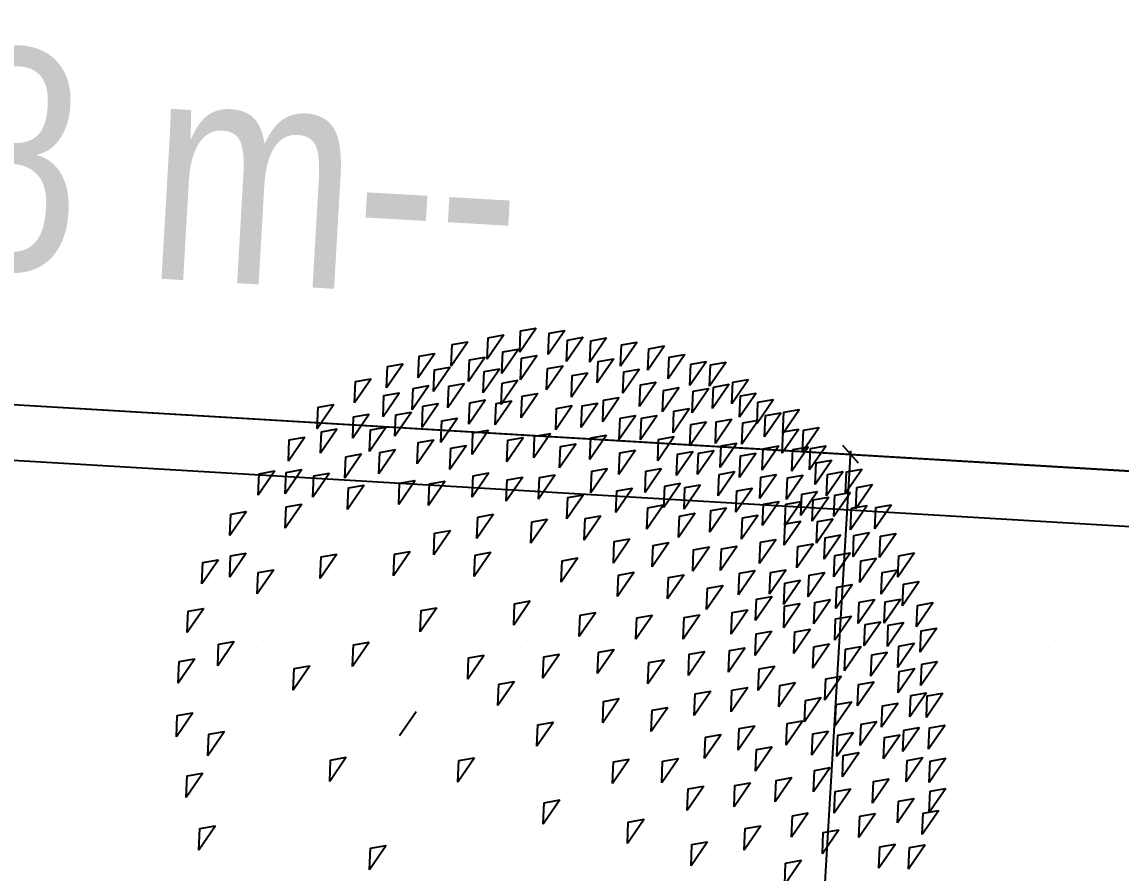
# Model space of a CAD drawing. Header units: millimetres. Extents: x 43168.9 to 43194.6, y -25545.1 to -25543.4.
# Drawn here: x 43171.8228 to 43171.9022, y -25543.6495 to -25543.5881 of the extents above; entities that cross this region are included whole.
import ezdxf

# ---------------------------------------------------------------- set-up
doc = ezdxf.new("R2010")
doc.units = ezdxf.units.MM
doc.header["$LTSCALE"] = 200
doc.layers.add('agac_sgh', color=7, linetype='Continuous', true_color=0x244700)
doc.layers.add('cim_sgh', color=7, linetype='Continuous', true_color=0x248f00)
for name, color, linetype in [('arsasiniri_sgh', 10, 'Continuous'), ('olcu-uyg_sgh', 193, 'Continuous'), ('vaziyet-01_sgh', 33, 'Continuous'), ('yazi-mahal_sgh', 12, 'Continuous')]:
    doc.layers.add(name, color=color, linetype=linetype)
doc.styles.add('text2', font='arial.ttf')

# ---------------------------------------------------------------- blocks, each defined once
blk = doc.blocks.new('_Oblique')
at = {"color": 0, "linetype": 'ByBlock', "lineweight": -2}
blk.add_line((-0.5, -0.5), (0.5, 0.5), dxfattribs=at)

msp = doc.modelspace()

# ---------------------------------------------------------------- linework, layer by layer
at = {"color": 0, "linetype": 'ByBlock', "lineweight": -2}
msp.add_line((43171.883214, -25543.619893), (43171.882087, -25543.618624), dxfattribs=at)
at = {"layer": 'agac_sgh', "color": 0}
for p, q in [((43171.857604, -25543.610647), (43171.856405, -25543.612392)), ((43171.856405, -25543.612392), (43171.856473, -25543.610843)), ((43171.856473, -25543.610843), (43171.857604, -25543.610647)), ((43171.859956, -25543.610143), (43171.858757, -25543.611888)), ((43171.858757, -25543.611888), (43171.858824, -25543.610339)), ((43171.858824, -25543.610339), (43171.859956, -25543.610143)), ((43171.862019, -25543.610317), (43171.86082, -25543.612063)), ((43171.86082, -25543.612063), (43171.860887, -25543.610513)), ((43171.860887, -25543.610513), (43171.862019, -25543.610317)), ((43171.863339, -25543.610813), (43171.86214, -25543.612559)), ((43171.862208, -25543.611009), (43171.863339, -25543.610813)), ((43171.865012, -25543.610862), (43171.863813, -25543.612607)), ((43171.86388, -25543.611058), (43171.865012, -25543.610862)), ((43171.855014, -25543.611144), (43171.853815, -25543.612889)), ((43171.853815, -25543.612889), (43171.853882, -25543.61134)), ((43171.853882, -25543.61134), (43171.855014, -25543.611144)), ((43171.858673, -25543.611669), (43171.857474, -25543.613415)), ((43171.857542, -25543.611865), (43171.858673, -25543.611669)), ((43171.86214, -25543.612559), (43171.862208, -25543.611009)), ((43171.863813, -25543.612607), (43171.86388, -25543.611058)), ((43171.867226, -25543.611155), (43171.866027, -25543.6129)), ((43171.866027, -25543.6129), (43171.866094, -25543.611351)), ((43171.866094, -25543.611351), (43171.867226, -25543.611155)), ((43171.8692, -25543.611441), (43171.868001, -25543.613186)), ((43171.868001, -25543.613186), (43171.868068, -25543.611637)), ((43171.868068, -25543.611637), (43171.8692, -25543.611441)), ((43171.852637, -25543.61199), (43171.851438, -25543.613736)), ((43171.851438, -25543.613736), (43171.851505, -25543.612186)), ((43171.851505, -25543.612186), (43171.852637, -25543.61199)), ((43171.856263, -25543.612248), (43171.855064, -25543.613993)), ((43171.855064, -25543.613993), (43171.855131, -25543.612444)), ((43171.855131, -25543.612444), (43171.856263, -25543.612248)), ((43171.857474, -25543.613415), (43171.857542, -25543.611865)), ((43171.860023, -25543.612128), (43171.858824, -25543.613873)), ((43171.858824, -25543.613873), (43171.858892, -25543.612324)), ((43171.858892, -25543.612324), (43171.860023, -25543.612128)), ((43171.86554, -25543.612364), (43171.864341, -25543.61411)), ((43171.864408, -25543.61256), (43171.86554, -25543.612364)), ((43171.870672, -25543.612055), (43171.869473, -25543.613801)), ((43171.869473, -25543.613801), (43171.86954, -25543.612251)), ((43171.86954, -25543.612251), (43171.870672, -25543.612055)), ((43171.850348, -25543.612725), (43171.849149, -25543.61447)), ((43171.849149, -25543.61447), (43171.849216, -25543.612921)), ((43171.849216, -25543.612921), (43171.850348, -25543.612725)), ((43171.853735, -25543.612975), (43171.852536, -25543.614721)), ((43171.852536, -25543.614721), (43171.852603, -25543.613171)), ((43171.852603, -25543.613171), (43171.853735, -25543.612975)), ((43171.857319, -25543.613079), (43171.85612, -25543.614825)), ((43171.85612, -25543.614825), (43171.856188, -25543.613275)), ((43171.856188, -25543.613275), (43171.857319, -25543.613079)), ((43171.861885, -25543.612868), (43171.860686, -25543.614614)), ((43171.860686, -25543.614614), (43171.860753, -25543.613064)), ((43171.860753, -25543.613064), (43171.861885, -25543.612868)), ((43171.864341, -25543.61411), (43171.864408, -25543.61256)), ((43171.867402, -25543.613105), (43171.866203, -25543.61485)), ((43171.86627, -25543.613301), (43171.867402, -25543.613105)), ((43171.872231, -25543.612558), (43171.871032, -25543.614304)), ((43171.871032, -25543.614304), (43171.871099, -25543.612754)), ((43171.871099, -25543.612754), (43171.872231, -25543.612558)), ((43171.873665, -25543.6126), (43171.872466, -25543.614345)), ((43171.872466, -25543.614345), (43171.872533, -25543.612796)), ((43171.872533, -25543.612796), (43171.873665, -25543.6126)), ((43171.848034, -25543.613802), (43171.846835, -25543.615547)), ((43171.846835, -25543.615547), (43171.846902, -25543.613998)), ((43171.846902, -25543.613998), (43171.848034, -25543.613802)), ((43171.858615, -25543.613918), (43171.857416, -25543.615663)), ((43171.857483, -25543.614114), (43171.858615, -25543.613918)), ((43171.863683, -25543.613378), (43171.862484, -25543.615124)), ((43171.862484, -25543.615124), (43171.862551, -25543.613574)), ((43171.862551, -25543.613574), (43171.863683, -25543.613378)), ((43171.866203, -25543.61485), (43171.86627, -25543.613301)), ((43171.868609, -25543.614055), (43171.86741, -25543.6158)), ((43171.867477, -25543.614251), (43171.868609, -25543.614055)), ((43171.875275, -25543.613867), (43171.874076, -25543.615612)), ((43171.874076, -25543.615612), (43171.874143, -25543.614063)), ((43171.874143, -25543.614063), (43171.875275, -25543.613867)), ((43171.850088, -25543.614815), (43171.848889, -25543.61656)), ((43171.848956, -25543.615011), (43171.850088, -25543.614815)), ((43171.852201, -25543.614304), (43171.851002, -25543.616049)), ((43171.851002, -25543.616049), (43171.851069, -25543.6145)), ((43171.851069, -25543.6145), (43171.852201, -25543.614304)), ((43171.854766, -25543.614149), (43171.853567, -25543.615895)), ((43171.853567, -25543.615895), (43171.853635, -25543.614345)), ((43171.853635, -25543.614345), (43171.854766, -25543.614149)), ((43171.857416, -25543.615663), (43171.857483, -25543.614114)), ((43171.860061, -25543.614875), (43171.858862, -25543.61662)), ((43171.858929, -25543.615071), (43171.860061, -25543.614875)), ((43171.86741, -25543.6158), (43171.867477, -25543.614251)), ((43171.870257, -25543.614446), (43171.869058, -25543.616191)), ((43171.869058, -25543.616191), (43171.869125, -25543.614642)), ((43171.869125, -25543.614642), (43171.870257, -25543.614446)), ((43171.872407, -25543.614508), (43171.871208, -25543.616254)), ((43171.871208, -25543.616254), (43171.871275, -25543.614704)), ((43171.871275, -25543.614704), (43171.872407, -25543.614508)), ((43171.873866, -25543.614207), (43171.872667, -25543.615953)), ((43171.872667, -25543.615953), (43171.872734, -25543.614403)), ((43171.872734, -25543.614403), (43171.873866, -25543.614207)), ((43171.875815, -25543.614836), (43171.874616, -25543.616581)), ((43171.874684, -25543.615032), (43171.875815, -25543.614836)), ((43171.845342, -25543.615669), (43171.844143, -25543.617414)), ((43171.84421, -25543.615865), (43171.845342, -25543.615669)), ((43171.848889, -25543.61656), (43171.848956, -25543.615011)), ((43171.852905, -25543.615583), (43171.851706, -25543.617328)), ((43171.851773, -25543.615779), (43171.852905, -25543.615583)), ((43171.856276, -25543.615337), (43171.855077, -25543.617083)), ((43171.855077, -25543.617083), (43171.855144, -25543.615533)), ((43171.855144, -25543.615533), (43171.856276, -25543.615337)), ((43171.858187, -25543.615393), (43171.856988, -25543.617138)), ((43171.856988, -25543.617138), (43171.857055, -25543.615589)), ((43171.857055, -25543.615589), (43171.858187, -25543.615393)), ((43171.858862, -25543.61662), (43171.858929, -25543.615071)), ((43171.8644, -25543.615573), (43171.863201, -25543.617318)), ((43171.863268, -25543.615769), (43171.8644, -25543.615573)), ((43171.865947, -25543.61516), (43171.864748, -25543.616905)), ((43171.864748, -25543.616905), (43171.864815, -25543.615356)), ((43171.864815, -25543.615356), (43171.865947, -25543.61516)), ((43171.874616, -25543.616581), (43171.874684, -25543.615032)), ((43171.877086, -25543.615292), (43171.875887, -25543.617038)), ((43171.875887, -25543.617038), (43171.875954, -25543.615488)), ((43171.875954, -25543.615488), (43171.877086, -25543.615292)), ((43171.844143, -25543.617414), (43171.84421, -25543.615865)), ((43171.8479, -25543.616353), (43171.846701, -25543.618098)), ((43171.846768, -25543.616549), (43171.8479, -25543.616353)), ((43171.850943, -25543.616212), (43171.849744, -25543.617958)), ((43171.849744, -25543.617958), (43171.849811, -25543.616408)), ((43171.849811, -25543.616408), (43171.850943, -25543.616212)), ((43171.851706, -25543.617328), (43171.851773, -25543.615779)), ((43171.862551, -25543.615748), (43171.861352, -25543.617493)), ((43171.861352, -25543.617493), (43171.861419, -25543.615944)), ((43171.861419, -25543.615944), (43171.862551, -25543.615748)), ((43171.863201, -25543.617318), (43171.863268, -25543.615769)), ((43171.867129, -25543.616453), (43171.86593, -25543.618198)), ((43171.865997, -25543.616649), (43171.867129, -25543.616453)), ((43171.868672, -25543.616459), (43171.867473, -25543.618205)), ((43171.86754, -25543.616655), (43171.868672, -25543.616459)), ((43171.871024, -25543.615955), (43171.869825, -25543.617701)), ((43171.869825, -25543.617701), (43171.869892, -25543.616151)), ((43171.869892, -25543.616151), (43171.871024, -25543.615955)), ((43171.877627, -25543.616261), (43171.876427, -25543.618007)), ((43171.876427, -25543.618007), (43171.876495, -25543.616457)), ((43171.876495, -25543.616457), (43171.877627, -25543.616261)), ((43171.878947, -25543.616033), (43171.877748, -25543.617778)), ((43171.877748, -25543.617778), (43171.877815, -25543.616229)), ((43171.877815, -25543.616229), (43171.878947, -25543.616033)), ((43171.846701, -25543.618098), (43171.846768, -25543.616549)), ((43171.854263, -25543.616652), (43171.853064, -25543.618397)), ((43171.853064, -25543.618397), (43171.853131, -25543.616848)), ((43171.853131, -25543.616848), (43171.854263, -25543.616652)), ((43171.86593, -25543.618198), (43171.865997, -25543.616649)), ((43171.867473, -25543.618205), (43171.86754, -25543.616655)), ((43171.872231, -25543.616906), (43171.871032, -25543.618651)), ((43171.871032, -25543.618651), (43171.871099, -25543.617102)), ((43171.871099, -25543.617102), (43171.872231, -25543.616906)), ((43171.87408, -25543.616731), (43171.872881, -25543.618476)), ((43171.872881, -25543.618476), (43171.872948, -25543.616927)), ((43171.872948, -25543.616927), (43171.87408, -25543.616731)), ((43171.875992, -25543.616786), (43171.874793, -25543.618531)), ((43171.874793, -25543.618531), (43171.87486, -25543.616982)), ((43171.87486, -25543.616982), (43171.875992, -25543.616786)), ((43171.843255, -25543.618011), (43171.842056, -25543.619756)), ((43171.842123, -25543.618207), (43171.843255, -25543.618011)), ((43171.845586, -25543.61743), (43171.844386, -25543.619175)), ((43171.844386, -25543.619175), (43171.844454, -25543.617626)), ((43171.844454, -25543.617626), (43171.845586, -25543.61743)), ((43171.849107, -25543.617303), (43171.847908, -25543.619048)), ((43171.847908, -25543.619048), (43171.847975, -25543.617499)), ((43171.847975, -25543.617499), (43171.849107, -25543.617303)), ((43171.856515, -25543.617518), (43171.855316, -25543.619263)), ((43171.855316, -25543.619263), (43171.855383, -25543.617714)), ((43171.855383, -25543.617714), (43171.856515, -25543.617518)), ((43171.85903, -25543.618048), (43171.857831, -25543.619794)), ((43171.857898, -25543.618244), (43171.85903, -25543.618048)), ((43171.860967, -25543.617761), (43171.859768, -25543.619507)), ((43171.859768, -25543.619507), (43171.859835, -25543.617957)), ((43171.859835, -25543.617957), (43171.860967, -25543.617761)), ((43171.865029, -25543.617879), (43171.86383, -25543.619625)), ((43171.863897, -25543.618075), (43171.865029, -25543.617879)), ((43171.869917, -25543.617983), (43171.868718, -25543.619728)), ((43171.868785, -25543.618179), (43171.869917, -25543.617983)), ((43171.878897, -25543.617442), (43171.877698, -25543.619188)), ((43171.877698, -25543.619188), (43171.877765, -25543.617638)), ((43171.877765, -25543.617638), (43171.878897, -25543.617442)), ((43171.880368, -25543.617332), (43171.879169, -25543.619078)), ((43171.879169, -25543.619078), (43171.879236, -25543.617528)), ((43171.879236, -25543.617528), (43171.880368, -25543.617332)), ((43171.842056, -25543.619756), (43171.842123, -25543.618207)), ((43171.852553, -25543.618204), (43171.851354, -25543.619949)), ((43171.851354, -25543.619949), (43171.851421, -25543.6184)), ((43171.851421, -25543.6184), (43171.852553, -25543.618204)), ((43171.854917, -25543.618616), (43171.853718, -25543.620361)), ((43171.853718, -25543.620361), (43171.853786, -25543.618812)), ((43171.853786, -25543.618812), (43171.854917, -25543.618616)), ((43171.857831, -25543.619794), (43171.857898, -25543.618244)), ((43171.862828, -25543.618502), (43171.861629, -25543.620247)), ((43171.861629, -25543.620247), (43171.861696, -25543.618698)), ((43171.861696, -25543.618698), (43171.862828, -25543.618502)), ((43171.86383, -25543.619625), (43171.863897, -25543.618075)), ((43171.868718, -25543.619728), (43171.868785, -25543.618179)), ((43171.874432, -25543.618457), (43171.873233, -25543.620202)), ((43171.873233, -25543.620202), (43171.8733, -25543.618653)), ((43171.8733, -25543.618653), (43171.874432, -25543.618457)), ((43171.877451, -25543.618659), (43171.876251, -25543.620404)), ((43171.876319, -25543.618855), (43171.877451, -25543.618659)), ((43171.879601, -25543.618721), (43171.878402, -25543.620467)), ((43171.878469, -25543.618917), (43171.879601, -25543.618721)), ((43171.880884, -25543.618644), (43171.879685, -25543.620389)), ((43171.879685, -25543.620389), (43171.879752, -25543.61884)), ((43171.879752, -25543.61884), (43171.880884, -25543.618644)), ((43171.847342, -25543.619235), (43171.846143, -25543.62098)), ((43171.846143, -25543.62098), (43171.84621, -25543.619431)), ((43171.84621, -25543.619431), (43171.847342, -25543.619235)), ((43171.849786, -25543.618924), (43171.848587, -25543.62067)), ((43171.848587, -25543.62067), (43171.848654, -25543.61912)), ((43171.848654, -25543.61912), (43171.849786, -25543.618924)), ((43171.867104, -25543.618969), (43171.865905, -25543.620714)), ((43171.865905, -25543.620714), (43171.865972, -25543.619165)), ((43171.865972, -25543.619165), (43171.867104, -25543.618969)), ((43171.871275, -25543.619052), (43171.870076, -25543.620797)), ((43171.870076, -25543.620797), (43171.870144, -25543.619248)), ((43171.870144, -25543.619248), (43171.871275, -25543.619052)), ((43171.872797, -25543.618981), (43171.871598, -25543.620727)), ((43171.871598, -25543.620727), (43171.871665, -25543.619177)), ((43171.871665, -25543.619177), (43171.872797, -25543.618981)), ((43171.875816, -25543.619183), (43171.874616, -25543.620929)), ((43171.874616, -25543.620929), (43171.874684, -25543.619379)), ((43171.874684, -25543.619379), (43171.875816, -25543.619183)), ((43171.876251, -25543.620404), (43171.876319, -25543.618855)), ((43171.878402, -25543.620467), (43171.878469, -25543.618917)), ((43171.843028, -25543.620368), (43171.841829, -25543.622114)), ((43171.841896, -25543.620564), (43171.843028, -25543.620368)), ((43171.865092, -25543.620283), (43171.863893, -25543.622029)), ((43171.86396, -25543.620479), (43171.865092, -25543.620283)), ((43171.869003, -25543.620282), (43171.867804, -25543.622028)), ((43171.867871, -25543.620478), (43171.869003, -25543.620282)), ((43171.881286, -25543.619685), (43171.880087, -25543.621431)), ((43171.880087, -25543.621431), (43171.880155, -25543.619881)), ((43171.880155, -25543.619881), (43171.881286, -25543.619685)), ((43171.883475, -25543.620321), (43171.882276, -25543.622066)), ((43171.882343, -25543.620517), (43171.883475, -25543.620321)), ((43171.841079, -25543.620464), (43171.83988, -25543.62221)), ((43171.83988, -25543.62221), (43171.839947, -25543.62066)), ((43171.839947, -25543.62066), (43171.841079, -25543.620464)), ((43171.841829, -25543.622114), (43171.841896, -25543.620564)), ((43171.845032, -25543.620617), (43171.843833, -25543.622363)), ((43171.843833, -25543.622363), (43171.8439, -25543.620813)), ((43171.8439, -25543.620813), (43171.845032, -25543.620617)), ((43171.85122, -25543.62114), (43171.850021, -25543.622885)), ((43171.850088, -25543.621336), (43171.85122, -25543.62114)), ((43171.853371, -25543.621202), (43171.852171, -25543.622948)), ((43171.852239, -25543.621398), (43171.853371, -25543.621202)), ((43171.856527, -25543.620607), (43171.855328, -25543.622353)), ((43171.855328, -25543.622353), (43171.855395, -25543.620803)), ((43171.855395, -25543.620803), (43171.856527, -25543.620607)), ((43171.85898, -25543.620907), (43171.857781, -25543.622653)), ((43171.857781, -25543.622653), (43171.857848, -25543.621103)), ((43171.857848, -25543.621103), (43171.85898, -25543.620907)), ((43171.861306, -25543.620746), (43171.860107, -25543.622491)), ((43171.860107, -25543.622491), (43171.860174, -25543.620942)), ((43171.860174, -25543.620942), (43171.861306, -25543.620746)), ((43171.863893, -25543.622029), (43171.86396, -25543.620479)), ((43171.867804, -25543.622028), (43171.867871, -25543.620478)), ((43171.874281, -25543.620512), (43171.873082, -25543.622257)), ((43171.873082, -25543.622257), (43171.873149, -25543.620708)), ((43171.873149, -25543.620708), (43171.874281, -25543.620512)), ((43171.8773, -25543.620714), (43171.876101, -25543.622459)), ((43171.876101, -25543.622459), (43171.876168, -25543.62091)), ((43171.876168, -25543.62091), (43171.8773, -25543.620714)), ((43171.879211, -25543.620769), (43171.878012, -25543.622515)), ((43171.878012, -25543.622515), (43171.878079, -25543.620965)), ((43171.878079, -25543.620965), (43171.879211, -25543.620769)), ((43171.882104, -25543.62051), (43171.880905, -25543.622255)), ((43171.880905, -25543.622255), (43171.880972, -25543.620706)), ((43171.880972, -25543.620706), (43171.882104, -25543.62051)), ((43171.882276, -25543.622066), (43171.882343, -25543.620517)), ((43171.847522, -25543.62149), (43171.846323, -25543.623236)), ((43171.846323, -25543.623236), (43171.846391, -25543.621686)), ((43171.846391, -25543.621686), (43171.847522, -25543.62149)), ((43171.850021, -25543.622885), (43171.850088, -25543.621336)), ((43171.852171, -25543.622948), (43171.852239, -25543.621398)), ((43171.866903, -25543.621709), (43171.865704, -25543.623454)), ((43171.865704, -25543.623454), (43171.865771, -25543.621905)), ((43171.865771, -25543.621905), (43171.866903, -25543.621709)), ((43171.870362, -25543.621352), (43171.869162, -25543.623097)), ((43171.869162, -25543.623097), (43171.86923, -25543.621548)), ((43171.86923, -25543.621548), (43171.870362, -25543.621352)), ((43171.871816, -25543.62147), (43171.870617, -25543.623215)), ((43171.870617, -25543.623215), (43171.870684, -25543.621666)), ((43171.870684, -25543.621666), (43171.871816, -25543.62147)), ((43171.875551, -25543.621693), (43171.874352, -25543.623438)), ((43171.874352, -25543.623438), (43171.87442, -25543.621889)), ((43171.87442, -25543.621889), (43171.875551, -25543.621693)), ((43171.880243, -25543.621943), (43171.879044, -25543.623688)), ((43171.879111, -25543.622139), (43171.880243, -25543.621943)), ((43171.882632, -25543.622012), (43171.881433, -25543.623758)), ((43171.8815, -25543.622208), (43171.882632, -25543.622012)), ((43171.884217, -25543.621448), (43171.883018, -25543.623194)), ((43171.883018, -25543.623194), (43171.883085, -25543.621644)), ((43171.883085, -25543.621644), (43171.884217, -25543.621448)), ((43171.863356, -25543.622178), (43171.862157, -25543.623923)), ((43171.862157, -25543.623923), (43171.862224, -25543.622374)), ((43171.862224, -25543.622374), (43171.863356, -25543.622178)), ((43171.877476, -25543.622664), (43171.876277, -25543.624409)), ((43171.876344, -25543.62286), (43171.877476, -25543.622664)), ((43171.879098, -25543.622673), (43171.877899, -25543.624418)), ((43171.877966, -25543.622869), (43171.879098, -25543.622673)), ((43171.879044, -25543.623688), (43171.879111, -25543.622139)), ((43171.881064, -25543.622348), (43171.879865, -25543.624094)), ((43171.879865, -25543.624094), (43171.879932, -25543.622544)), ((43171.879932, -25543.622544), (43171.881064, -25543.622348)), ((43171.881433, -25543.623758), (43171.8815, -25543.622208)), ((43171.839029, -25543.62338), (43171.83783, -25543.625125)), ((43171.83783, -25543.625125), (43171.837897, -25543.623576)), ((43171.837897, -25543.623576), (43171.839029, -25543.62338)), ((43171.843033, -25543.622847), (43171.841833, -25543.624593)), ((43171.841833, -25543.624593), (43171.841901, -25543.623043)), ((43171.841901, -25543.623043), (43171.843033, -25543.622847)), ((43171.856867, -25543.623592), (43171.855668, -25543.625337)), ((43171.855735, -25543.623788), (43171.856867, -25543.623592)), ((43171.869129, -25543.622917), (43171.86793, -25543.624663)), ((43171.86793, -25543.624663), (43171.867997, -25543.623113)), ((43171.867997, -25543.623113), (43171.869129, -25543.622917)), ((43171.871426, -25543.623518), (43171.870227, -25543.625263)), ((43171.870295, -25543.623714), (43171.871426, -25543.623518)), ((43171.87369, -25543.623126), (43171.872491, -25543.624871)), ((43171.872491, -25543.624871), (43171.872558, -25543.623322)), ((43171.872558, -25543.623322), (43171.87369, -25543.623126)), ((43171.876277, -25543.624409), (43171.876344, -25543.62286)), ((43171.877899, -25543.624418), (43171.877966, -25543.622869)), ((43171.88384, -25543.622963), (43171.88264, -25543.624708)), ((43171.88264, -25543.624708), (43171.882708, -25543.623159)), ((43171.882708, -25543.623159), (43171.88384, -25543.622963)), ((43171.8856, -25543.622899), (43171.884401, -25543.624645)), ((43171.884401, -25543.624645), (43171.884468, -25543.623095)), ((43171.884468, -25543.623095), (43171.8856, -25543.622899)), ((43171.855668, -25543.625337), (43171.855735, -25543.623788)), ((43171.860753, -25543.623933), (43171.859554, -25543.625679)), ((43171.859554, -25543.625679), (43171.859621, -25543.624129)), ((43171.859621, -25543.624129), (43171.860753, -25543.623933)), ((43171.864601, -25543.623701), (43171.863402, -25543.625447)), ((43171.863402, -25543.625447), (43171.86347, -25543.623897)), ((43171.86347, -25543.623897), (43171.864601, -25543.623701)), ((43171.870227, -25543.625263), (43171.870295, -25543.623714)), ((43171.875967, -25543.62365), (43171.874767, -25543.625395)), ((43171.874767, -25543.625395), (43171.874835, -25543.623846)), ((43171.874835, -25543.623846), (43171.875967, -25543.62365)), ((43171.879048, -25543.624082), (43171.877849, -25543.625828)), ((43171.877849, -25543.625828), (43171.877916, -25543.624278)), ((43171.877916, -25543.624278), (43171.879048, -25543.624082)), ((43171.881375, -25543.623921), (43171.880175, -25543.625666)), ((43171.880175, -25543.625666), (43171.880243, -25543.624117)), ((43171.880243, -25543.624117), (43171.881375, -25543.623921)), ((43171.853748, -25543.62476), (43171.852549, -25543.626505)), ((43171.852549, -25543.626505), (43171.852616, -25543.624956)), ((43171.852616, -25543.624956), (43171.853748, -25543.62476)), ((43171.881928, -25543.625081), (43171.880729, -25543.626826)), ((43171.880796, -25543.625277), (43171.881928, -25543.625081)), ((43171.884016, -25543.624913), (43171.882817, -25543.626658)), ((43171.882817, -25543.626658), (43171.882884, -25543.625109)), ((43171.882884, -25543.625109), (43171.884016, -25543.624913)), ((43171.885927, -25543.624968), (43171.884728, -25543.626713)), ((43171.884728, -25543.626713), (43171.884795, -25543.625164)), ((43171.884795, -25543.625164), (43171.885927, -25543.624968)), ((43171.866714, -25543.625364), (43171.865515, -25543.62711)), ((43171.865515, -25543.62711), (43171.865582, -25543.62556)), ((43171.865582, -25543.62556), (43171.866714, -25543.625364)), ((43171.869515, -25543.625636), (43171.868316, -25543.627382)), ((43171.868316, -25543.627382), (43171.868383, -25543.625832)), ((43171.868383, -25543.625832), (43171.869515, -25543.625636)), ((43171.872445, -25543.62595), (43171.871246, -25543.627695)), ((43171.871313, -25543.626146), (43171.872445, -25543.62595)), ((43171.874445, -25543.625894), (43171.873246, -25543.627639)), ((43171.873313, -25543.62609), (43171.874445, -25543.625894)), ((43171.877275, -25543.625404), (43171.876075, -25543.627149)), ((43171.876075, -25543.627149), (43171.876143, -25543.6256)), ((43171.876143, -25543.6256), (43171.877275, -25543.625404)), ((43171.879966, -25543.62571), (43171.878767, -25543.627456)), ((43171.878767, -25543.627456), (43171.878834, -25543.625906)), ((43171.878834, -25543.625906), (43171.879966, -25543.62571)), ((43171.880729, -25543.626826), (43171.880796, -25543.625277)), ((43171.839021, -25543.626392), (43171.837822, -25543.628137)), ((43171.837822, -25543.628137), (43171.837889, -25543.626588)), ((43171.837889, -25543.626588), (43171.839021, -25543.626392)), ((43171.845561, -25543.626467), (43171.844361, -25543.628213)), ((43171.844361, -25543.628213), (43171.844429, -25543.626663)), ((43171.844429, -25543.626663), (43171.845561, -25543.626467)), ((43171.850843, -25543.626277), (43171.849644, -25543.628023)), ((43171.849644, -25543.628023), (43171.849711, -25543.626473)), ((43171.849711, -25543.626473), (43171.850843, -25543.626277)), ((43171.856666, -25543.626332), (43171.855467, -25543.628077)), ((43171.855467, -25543.628077), (43171.855534, -25543.626528)), ((43171.855534, -25543.626528), (43171.856666, -25543.626332)), ((43171.862941, -25543.626742), (43171.861742, -25543.628488)), ((43171.86181, -25543.626938), (43171.862941, -25543.626742)), ((43171.871246, -25543.627695), (43171.871313, -25543.626146)), ((43171.873246, -25543.627639), (43171.873313, -25543.62609)), ((43171.882632, -25543.62636), (43171.881433, -25543.628105)), ((43171.881433, -25543.628105), (43171.8815, -25543.626556)), ((43171.8815, -25543.626556), (43171.882632, -25543.62636)), ((43171.884519, -25543.626758), (43171.88332, -25543.628503)), ((43171.883387, -25543.626954), (43171.884519, -25543.626758)), ((43171.88726, -25543.62638), (43171.886061, -25543.628125)), ((43171.886061, -25543.628125), (43171.886129, -25543.626576)), ((43171.886129, -25543.626576), (43171.88726, -25543.62638)), ((43171.837017, -25543.626868), (43171.835818, -25543.628613)), ((43171.835818, -25543.628613), (43171.835885, -25543.627064)), ((43171.835885, -25543.627064), (43171.837017, -25543.626868)), ((43171.861742, -25543.628488), (43171.86181, -25543.626938)), ((43171.88332, -25543.628503), (43171.883387, -25543.626954)), ((43171.841008, -25543.627594), (43171.839809, -25543.629339)), ((43171.839809, -25543.629339), (43171.839876, -25543.62779)), ((43171.839876, -25543.62779), (43171.841008, -25543.627594)), ((43171.867016, -25543.627776), (43171.865817, -25543.629521)), ((43171.865817, -25543.629521), (43171.865884, -25543.627972)), ((43171.865884, -25543.627972), (43171.867016, -25543.627776)), ((43171.870622, -25543.627957), (43171.869422, -25543.629702)), ((43171.869422, -25543.629702), (43171.86949, -25543.628153)), ((43171.86949, -25543.628153), (43171.870622, -25543.627957)), ((43171.875753, -25543.627648), (43171.874554, -25543.629393)), ((43171.874554, -25543.629393), (43171.874621, -25543.627844)), ((43171.874621, -25543.627844), (43171.875753, -25543.627648)), ((43171.877991, -25543.627598), (43171.876792, -25543.629344)), ((43171.876792, -25543.629344), (43171.87686, -25543.627794)), ((43171.87686, -25543.627794), (43171.877991, -25543.627598)), ((43171.879027, -25543.628353), (43171.877828, -25543.630098)), ((43171.877895, -25543.628549), (43171.879027, -25543.628353)), ((43171.880771, -25543.627793), (43171.879572, -25543.629539)), ((43171.879572, -25543.629539), (43171.879639, -25543.627989)), ((43171.879639, -25543.627989), (43171.880771, -25543.627793)), ((43171.886053, -25543.627603), (43171.884854, -25543.629348)), ((43171.884854, -25543.629348), (43171.884921, -25543.627799)), ((43171.884921, -25543.627799), (43171.886053, -25543.627603)), ((43171.873439, -25543.628725), (43171.87224, -25543.63047)), ((43171.87224, -25543.63047), (43171.872307, -25543.628921)), ((43171.872307, -25543.628921), (43171.873439, -25543.628725)), ((43171.877828, -25543.630098), (43171.877895, -25543.628549)), ((43171.882783, -25543.628652), (43171.881584, -25543.630398)), ((43171.881584, -25543.630398), (43171.881651, -25543.628848)), ((43171.881651, -25543.628848), (43171.882783, -25543.628652)), ((43171.887587, -25543.628448), (43171.886388, -25543.630194)), ((43171.886388, -25543.630194), (43171.886456, -25543.628644)), ((43171.886456, -25543.628644), (43171.887587, -25543.628448)), ((43171.859521, -25543.629847), (43171.858322, -25543.631592)), ((43171.858389, -25543.630043), (43171.859521, -25543.629847)), ((43171.876973, -25543.629514), (43171.875774, -25543.631259)), ((43171.875774, -25543.631259), (43171.875841, -25543.62971)), ((43171.875841, -25543.62971), (43171.876973, -25543.629514)), ((43171.881186, -25543.62975), (43171.879987, -25543.631495)), ((43171.879987, -25543.631495), (43171.880054, -25543.629946)), ((43171.880054, -25543.629946), (43171.881186, -25543.62975)), ((43171.88438, -25543.629728), (43171.883181, -25543.631474)), ((43171.883181, -25543.631474), (43171.883249, -25543.629924)), ((43171.883249, -25543.629924), (43171.88438, -25543.629728)), ((43171.886271, -25543.629707), (43171.885072, -25543.631452)), ((43171.885072, -25543.631452), (43171.885139, -25543.629903)), ((43171.885139, -25543.629903), (43171.886271, -25543.629707)), ((43171.83596, -25543.630384), (43171.834761, -25543.632129)), ((43171.834761, -25543.632129), (43171.834829, -25543.63058)), ((43171.834829, -25543.63058), (43171.83596, -25543.630384)), ((43171.85278, -25543.630338), (43171.851581, -25543.632083)), ((43171.851581, -25543.632083), (43171.851648, -25543.630534)), ((43171.851648, -25543.630534), (43171.85278, -25543.630338)), ((43171.858322, -25543.631592), (43171.858389, -25543.630043)), ((43171.864249, -25543.63067), (43171.86305, -25543.632415)), ((43171.863118, -25543.630866), (43171.864249, -25543.63067)), ((43171.875225, -25543.630493), (43171.874026, -25543.632238)), ((43171.874026, -25543.632238), (43171.874093, -25543.630689)), ((43171.874093, -25543.630689), (43171.875225, -25543.630493)), ((43171.87901, -25543.63003), (43171.877811, -25543.631776)), ((43171.877811, -25543.631776), (43171.877878, -25543.630226)), ((43171.877878, -25543.630226), (43171.87901, -25543.63003)), ((43171.888594, -25543.629965), (43171.887395, -25543.63171)), ((43171.887395, -25543.63171), (43171.887462, -25543.630161)), ((43171.887462, -25543.630161), (43171.888594, -25543.629965)), ((43171.86305, -25543.632415), (43171.863118, -25543.630866)), ((43171.868333, -25543.630865), (43171.867134, -25543.63261)), ((43171.867134, -25543.63261), (43171.867201, -25543.631061)), ((43171.867201, -25543.631061), (43171.868333, -25543.630865)), ((43171.871766, -25543.63085), (43171.870567, -25543.632595)), ((43171.870567, -25543.632595), (43171.870634, -25543.631046)), ((43171.870634, -25543.631046), (43171.871766, -25543.63085)), ((43171.882695, -25543.630938), (43171.881496, -25543.632683)), ((43171.881496, -25543.632683), (43171.881563, -25543.631134)), ((43171.881563, -25543.631134), (43171.882695, -25543.630938)), ((43171.884821, -25543.631343), (43171.883622, -25543.633088)), ((43171.883622, -25543.633088), (43171.883689, -25543.631539)), ((43171.883689, -25543.631539), (43171.884821, -25543.631343)), ((43171.886493, -25543.631391), (43171.885294, -25543.633137)), ((43171.885361, -25543.631587), (43171.886493, -25543.631391)), ((43171.876948, -25543.63203), (43171.875749, -25543.633775)), ((43171.875749, -25543.633775), (43171.875816, -25543.632226)), ((43171.875816, -25543.632226), (43171.876948, -25543.63203)), ((43171.879752, -25543.631882), (43171.878553, -25543.633628)), ((43171.878553, -25543.633628), (43171.87862, -25543.632078)), ((43171.87862, -25543.632078), (43171.879752, -25543.631882)), ((43171.885294, -25543.633137), (43171.885361, -25543.631587)), ((43171.888858, -25543.631803), (43171.887659, -25543.633548)), ((43171.887659, -25543.633548), (43171.887726, -25543.631999)), ((43171.887726, -25543.631999), (43171.888858, -25543.631803)), ((43171.838153, -25543.632774), (43171.836954, -25543.634519)), ((43171.836954, -25543.634519), (43171.837021, -25543.63297)), ((43171.837021, -25543.63297), (43171.838153, -25543.632774)), ((43171.847887, -25543.632827), (43171.846688, -25543.634572)), ((43171.846688, -25543.634572), (43171.846755, -25543.633023)), ((43171.846755, -25543.633023), (43171.847887, -25543.632827)), ((43171.881111, -25543.632951), (43171.879911, -25543.634697)), ((43171.879979, -25543.633147), (43171.881111, -25543.632951)), ((43171.887261, -25543.632901), (43171.886061, -25543.634646)), ((43171.886061, -25543.634646), (43171.886129, -25543.633097)), ((43171.886129, -25543.633097), (43171.887261, -25543.632901)), ((43171.8562, -25543.633754), (43171.855001, -25543.6355)), ((43171.855069, -25543.63395), (43171.8562, -25543.633754)), ((43171.861634, -25543.633683), (43171.860435, -25543.635429)), ((43171.860435, -25543.635429), (43171.860502, -25543.633879)), ((43171.860502, -25543.633879), (43171.861634, -25543.633683)), ((43171.86557, -25543.63334), (43171.864371, -25543.635085)), ((43171.864371, -25543.635085), (43171.864438, -25543.633536)), ((43171.864438, -25543.633536), (43171.86557, -25543.63334)), ((43171.872131, -25543.633492), (43171.870932, -25543.635237)), ((43171.870932, -25543.635237), (43171.870999, -25543.633688)), ((43171.870999, -25543.633688), (43171.872131, -25543.633492)), ((43171.875023, -25543.633232), (43171.873824, -25543.634978)), ((43171.873824, -25543.634978), (43171.873892, -25543.633428)), ((43171.873892, -25543.633428), (43171.875023, -25543.633232)), ((43171.879911, -25543.634697), (43171.879979, -25543.633147)), ((43171.883412, -25543.633132), (43171.882213, -25543.634878)), ((43171.882213, -25543.634878), (43171.88228, -25543.633328)), ((43171.88228, -25543.633328), (43171.883412, -25543.633132)), ((43171.885299, -25543.63353), (43171.8841, -25543.635276)), ((43171.8841, -25543.635276), (43171.884167, -25543.633726)), ((43171.884167, -25543.633726), (43171.885299, -25543.63353)), ((43171.835294, -25543.634025), (43171.834095, -25543.635771)), ((43171.834095, -25543.635771), (43171.834162, -25543.634221)), ((43171.834162, -25543.634221), (43171.835294, -25543.634025)), ((43171.843611, -25543.634534), (43171.842412, -25543.636279)), ((43171.842479, -25543.63473), (43171.843611, -25543.634534)), ((43171.855001, -25543.6355), (43171.855069, -25543.63395)), ((43171.869213, -25543.634094), (43171.868014, -25543.635839)), ((43171.868014, -25543.635839), (43171.868081, -25543.63429)), ((43171.868081, -25543.63429), (43171.869213, -25543.634094)), ((43171.877162, -25543.634553), (43171.875962, -25543.636298)), ((43171.87603, -25543.634749), (43171.877162, -25543.634553)), ((43171.888921, -25543.634207), (43171.887722, -25543.635953)), ((43171.887722, -25543.635953), (43171.887789, -25543.634403)), ((43171.887789, -25543.634403), (43171.888921, -25543.634207)), ((43171.842412, -25543.636279), (43171.842479, -25543.63473)), ((43171.875962, -25543.636298), (43171.87603, -25543.634749)), ((43171.881978, -25543.635265), (43171.880779, -25543.63701)), ((43171.880779, -25543.63701), (43171.880846, -25543.635461)), ((43171.880846, -25543.635461), (43171.881978, -25543.635265)), ((43171.887286, -25543.634732), (43171.886087, -25543.636477)), ((43171.886087, -25543.636477), (43171.886154, -25543.634928)), ((43171.886154, -25543.634928), (43171.887286, -25543.634732)), ((43171.858376, -25543.635648), (43171.857177, -25543.637393)), ((43171.857177, -25543.637393), (43171.857244, -25543.635844)), ((43171.857244, -25543.635844), (43171.858376, -25543.635648)), ((43171.875212, -25543.636098), (43171.874013, -25543.637843)), ((43171.874013, -25543.637843), (43171.87408, -25543.636294)), ((43171.87408, -25543.636294), (43171.875212, -25543.636098)), ((43171.878671, -25543.635741), (43171.877472, -25543.637486)), ((43171.877472, -25543.637486), (43171.877539, -25543.635937)), ((43171.877539, -25543.635937), (43171.878671, -25543.635741)), ((43171.884343, -25543.635676), (43171.883144, -25543.637422)), ((43171.883144, -25543.637422), (43171.883211, -25543.635872)), ((43171.883211, -25543.635872), (43171.884343, -25543.635676)), ((43171.865947, -25543.636897), (43171.864748, -25543.638643)), ((43171.864748, -25543.638643), (43171.864816, -25543.637093)), ((43171.864816, -25543.637093), (43171.865947, -25543.636897)), ((43171.872559, -25543.636364), (43171.871359, -25543.63811)), ((43171.871359, -25543.63811), (43171.871427, -25543.63656)), ((43171.871427, -25543.63656), (43171.872559, -25543.636364)), ((43171.880507, -25543.636824), (43171.879308, -25543.638569)), ((43171.879308, -25543.638569), (43171.879375, -25543.63702)), ((43171.879375, -25543.63702), (43171.880507, -25543.636824)), ((43171.888116, -25543.636472), (43171.886917, -25543.638218)), ((43171.886917, -25543.638218), (43171.886984, -25543.636668)), ((43171.886984, -25543.636668), (43171.888116, -25543.636472)), ((43171.889311, -25543.636507), (43171.888112, -25543.638252)), ((43171.888112, -25543.638252), (43171.888179, -25543.636703)), ((43171.888179, -25543.636703), (43171.889311, -25543.636507)), ((43171.851271, -25543.637845), (43171.850071, -25543.63959)), ((43171.86944, -25543.637532), (43171.86824, -25543.639278)), ((43171.86824, -25543.639278), (43171.868308, -25543.637728)), ((43171.868308, -25543.637728), (43171.86944, -25543.637532)), ((43171.88272, -25543.637117), (43171.881521, -25543.638862)), ((43171.881521, -25543.638862), (43171.881589, -25543.637313)), ((43171.881589, -25543.637313), (43171.88272, -25543.637117)), ((43171.886066, -25543.637214), (43171.884867, -25543.638959)), ((43171.884867, -25543.638959), (43171.884934, -25543.63741)), ((43171.884934, -25543.63741), (43171.886066, -25543.637214)), ((43171.835168, -25543.637912), (43171.833969, -25543.639657)), ((43171.833969, -25543.639657), (43171.834036, -25543.638108)), ((43171.834036, -25543.638108), (43171.835168, -25543.637912)), ((43171.861193, -25543.63859), (43171.859994, -25543.640335)), ((43171.860062, -25543.638786), (43171.861193, -25543.63859)), ((43171.879186, -25543.638501), (43171.877987, -25543.640247)), ((43171.878055, -25543.638697), (43171.879186, -25543.638501)), ((43171.884532, -25543.638542), (43171.883332, -25543.640287)), ((43171.8834, -25543.638738), (43171.884532, -25543.638542)), ((43171.837436, -25543.639274), (43171.836237, -25543.641019)), ((43171.836237, -25543.641019), (43171.836304, -25543.63947)), ((43171.836304, -25543.63947), (43171.837436, -25543.639274)), ((43171.859994, -25543.640335), (43171.860062, -25543.638786)), ((43171.875728, -25543.638859), (43171.874529, -25543.640604)), ((43171.874529, -25543.640604), (43171.874596, -25543.639055)), ((43171.874596, -25543.639055), (43171.875728, -25543.638859)), ((43171.877987, -25543.640247), (43171.878055, -25543.638697)), ((43171.881048, -25543.639242), (43171.879849, -25543.640987)), ((43171.879849, -25543.640987), (43171.879916, -25543.639438)), ((43171.879916, -25543.639438), (43171.881048, -25543.639242)), ((43171.88285, -25543.639332), (43171.881651, -25543.641078)), ((43171.881719, -25543.639528), (43171.88285, -25543.639332)), ((43171.883332, -25543.640287), (43171.8834, -25543.638738)), ((43171.887613, -25543.638975), (43171.886414, -25543.64072)), ((43171.886414, -25543.64072), (43171.886481, -25543.639171)), ((43171.886481, -25543.639171), (43171.887613, -25543.638975)), ((43171.889462, -25543.638799), (43171.888262, -25543.640545)), ((43171.888262, -25543.640545), (43171.88833, -25543.638995)), ((43171.88833, -25543.638995), (43171.889462, -25543.638799)), ((43171.873288, -25543.639474), (43171.872089, -25543.64122)), ((43171.872089, -25543.64122), (43171.872156, -25543.63967)), ((43171.872156, -25543.63967), (43171.873288, -25543.639474)), ((43171.881651, -25543.641078), (43171.881719, -25543.639528)), ((43171.886217, -25543.639506), (43171.885018, -25543.641251)), ((43171.885018, -25543.641251), (43171.885085, -25543.639702)), ((43171.885085, -25543.639702), (43171.886217, -25543.639506)), ((43171.876973, -25543.640382), (43171.875774, -25543.642128)), ((43171.875774, -25543.642128), (43171.875841, -25543.640578)), ((43171.875841, -25543.640578), (43171.876973, -25543.640382)), ((43171.883249, -25543.640793), (43171.88205, -25543.642538)), ((43171.88205, -25543.642538), (43171.882117, -25543.640989)), ((43171.882117, -25543.640989), (43171.883249, -25543.640793)), ((43171.84624, -25543.641131), (43171.845041, -25543.642876)), ((43171.845041, -25543.642876), (43171.845108, -25543.641327)), ((43171.845108, -25543.641327), (43171.84624, -25543.641131)), ((43171.855496, -25543.64117), (43171.854297, -25543.642916)), ((43171.854297, -25543.642916), (43171.854364, -25543.641366)), ((43171.854364, -25543.641366), (43171.855496, -25543.64117)), ((43171.866664, -25543.641265), (43171.865465, -25543.643011)), ((43171.865465, -25543.643011), (43171.865532, -25543.641461)), ((43171.865532, -25543.641461), (43171.866664, -25543.641265)), ((43171.870207, -25543.641216), (43171.869008, -25543.642961)), ((43171.869008, -25543.642961), (43171.869075, -25543.641412)), ((43171.869075, -25543.641412), (43171.870207, -25543.641216)), ((43171.887852, -25543.641155), (43171.886653, -25543.642901)), ((43171.886653, -25543.642901), (43171.88672, -25543.641351)), ((43171.88672, -25543.641351), (43171.887852, -25543.641155)), ((43171.889524, -25543.641204), (43171.888325, -25543.642949)), ((43171.888325, -25543.642949), (43171.888393, -25543.6414)), ((43171.888393, -25543.6414), (43171.889524, -25543.641204)), ((43171.835885, -25543.64228), (43171.834686, -25543.644025)), ((43171.834686, -25543.644025), (43171.834753, -25543.642476)), ((43171.834753, -25543.642476), (43171.835885, -25543.64228)), ((43171.878407, -25543.642597), (43171.877208, -25543.644343)), ((43171.877275, -25543.642793), (43171.878407, -25543.642597)), ((43171.881174, -25543.641877), (43171.879975, -25543.643622)), ((43171.879975, -25543.643622), (43171.880042, -25543.642073)), ((43171.880042, -25543.642073), (43171.881174, -25543.641877)), ((43171.872056, -25543.643214), (43171.870856, -25543.64496)), ((43171.870856, -25543.64496), (43171.870924, -25543.64341)), ((43171.870924, -25543.64341), (43171.872056, -25543.643214)), ((43171.875426, -25543.642969), (43171.874227, -25543.644714)), ((43171.874227, -25543.644714), (43171.874294, -25543.643165)), ((43171.874294, -25543.643165), (43171.875426, -25543.642969)), ((43171.877208, -25543.644343), (43171.877275, -25543.642793)), ((43171.882658, -25543.643407), (43171.881459, -25543.645153)), ((43171.881526, -25543.643603), (43171.882658, -25543.643407)), ((43171.885425, -25543.642687), (43171.884225, -25543.644432)), ((43171.884225, -25543.644432), (43171.884293, -25543.642883)), ((43171.884293, -25543.642883), (43171.885425, -25543.642687)), ((43171.889525, -25543.643377), (43171.888325, -25543.645123)), ((43171.888393, -25543.643573), (43171.889525, -25543.643377)), ((43171.861659, -25543.644209), (43171.86046, -25543.645955)), ((43171.860527, -25543.644405), (43171.861659, -25543.644209)), ((43171.881459, -25543.645153), (43171.881526, -25543.643603)), ((43171.887236, -25543.644112), (43171.886036, -25543.645857)), ((43171.886104, -25543.644308), (43171.887236, -25543.644112)), ((43171.888325, -25543.645123), (43171.888393, -25543.643573)), ((43171.86046, -25543.645955), (43171.860527, -25543.644405)), ((43171.886036, -25543.645857), (43171.886104, -25543.644308)), ((43171.889009, -25543.644964), (43171.88781, -25543.64671)), ((43171.887877, -25543.64516), (43171.889009, -25543.644964)), ((43171.867729, -25543.645606), (43171.86653, -25543.647351)), ((43171.86653, -25543.647351), (43171.866597, -25543.645802)), ((43171.866597, -25543.645802), (43171.867729, -25543.645606)), ((43171.879576, -25543.645148), (43171.878377, -25543.646894)), ((43171.878377, -25543.646894), (43171.878445, -25543.645344)), ((43171.878445, -25543.645344), (43171.879576, -25543.645148)), ((43171.884444, -25543.645175), (43171.883245, -25543.64692)), ((43171.883245, -25543.64692), (43171.883312, -25543.645371)), ((43171.883312, -25543.645371), (43171.884444, -25543.645175)), ((43171.88781, -25543.64671), (43171.887877, -25543.64516)), ((43171.836803, -25543.646082), (43171.835604, -25543.647827)), ((43171.835604, -25543.647827), (43171.835671, -25543.646278)), ((43171.835671, -25543.646278), (43171.836803, -25543.646082)), ((43171.876156, -25543.646079), (43171.874957, -25543.647824)), ((43171.874957, -25543.647824), (43171.875024, -25543.646275)), ((43171.875024, -25543.646275), (43171.876156, -25543.646079)), ((43171.881803, -25543.646357), (43171.880603, -25543.648102)), ((43171.880603, -25543.648102), (43171.880671, -25543.646553)), ((43171.880671, -25543.646553), (43171.881803, -25543.646357)), ((43171.87232, -25543.647226), (43171.871121, -25543.648971)), ((43171.871188, -25543.647422), (43171.87232, -25543.647226)), ((43171.885877, -25543.64739), (43171.884678, -25543.649136)), ((43171.884745, -25543.647586), (43171.885877, -25543.64739)), ((43171.849109, -25543.647498), (43171.84791, -25543.649244)), ((43171.84791, -25543.649244), (43171.847978, -25543.647694)), ((43171.847978, -25543.647694), (43171.849109, -25543.647498)), ((43171.871121, -25543.648971), (43171.871188, -25543.647422)), ((43171.884678, -25543.649136), (43171.884745, -25543.647586)), ((43171.888028, -25543.647453), (43171.886829, -25543.649198)), ((43171.886829, -25543.649198), (43171.886896, -25543.647649)), ((43171.886896, -25543.647649), (43171.888028, -25543.647453)), ((43171.879086, -25543.648566), (43171.877887, -25543.650312)), ((43171.877887, -25543.650312), (43171.877954, -25543.648762)), ((43171.877954, -25543.648762), (43171.879086, -25543.648566))]:
    msp.add_line(p, q, dxfattribs=at)
at = {"layer": 'arsasiniri_sgh', "color": 14}
msp.add_line((43171.364, -25543.58847), (43172.381756, -25543.648888), dxfattribs=at)
at = {"layer": 'cim_sgh'}
for p, q in [((43171.823105, -25543.62127), (43171.823105, -25543.62127)), ((43171.826915, -25543.62127), (43171.826915, -25543.62127)), ((43171.830725, -25543.62127), (43171.830725, -25543.62127)), ((43171.834535, -25543.62127), (43171.834535, -25543.62127)), ((43171.838345, -25543.62127), (43171.838345, -25543.62127)), ((43171.842155, -25543.62127), (43171.842155, -25543.62127)), ((43171.845965, -25543.62127), (43171.845965, -25543.62127)), ((43171.82501, -25543.62508), (43171.82501, -25543.62508)), ((43171.82882, -25543.62508), (43171.82882, -25543.62508)), ((43171.83263, -25543.62508), (43171.83263, -25543.62508)), ((43171.83644, -25543.62508), (43171.83644, -25543.62508)), ((43171.84025, -25543.62508), (43171.84025, -25543.62508)), ((43171.84406, -25543.62508), (43171.84406, -25543.62508)), ((43171.84787, -25543.62508), (43171.84787, -25543.62508)), ((43171.85168, -25543.62508), (43171.85168, -25543.62508)), ((43171.85549, -25543.62508), (43171.85549, -25543.62508)), ((43171.8593, -25543.62508), (43171.8593, -25543.62508)), ((43171.86311, -25543.62508), (43171.86311, -25543.62508)), ((43171.86692, -25543.62508), (43171.86692, -25543.62508)), ((43171.87073, -25543.62508), (43171.87073, -25543.62508)), ((43171.87454, -25543.62508), (43171.87454, -25543.62508)), ((43171.87835, -25543.62508), (43171.87835, -25543.62508)), ((43171.88216, -25543.62508), (43171.88216, -25543.62508)), ((43171.88597, -25543.62508), (43171.88597, -25543.62508)), ((43171.88978, -25543.62508), (43171.88978, -25543.62508)), ((43171.89359, -25543.62508), (43171.89359, -25543.62508)), ((43171.8974, -25543.62508), (43171.8974, -25543.62508)), ((43171.90121, -25543.62508), (43171.90121, -25543.62508)), ((43171.823105, -25543.62889), (43171.823105, -25543.62889)), ((43171.826915, -25543.62889), (43171.826915, -25543.62889)), ((43171.830725, -25543.62889), (43171.830725, -25543.62889)), ((43171.834535, -25543.62889), (43171.834535, -25543.62889)), ((43171.838345, -25543.62889), (43171.838345, -25543.62889)), ((43171.842155, -25543.62889), (43171.842155, -25543.62889)), ((43171.845965, -25543.62889), (43171.845965, -25543.62889)), ((43171.849775, -25543.62889), (43171.849775, -25543.62889)), ((43171.853585, -25543.62889), (43171.853585, -25543.62889)), ((43171.857395, -25543.62889), (43171.857395, -25543.62889)), ((43171.861205, -25543.62889), (43171.861205, -25543.62889)), ((43171.865015, -25543.62889), (43171.865015, -25543.62889)), ((43171.868825, -25543.62889), (43171.868825, -25543.62889)), ((43171.872635, -25543.62889), (43171.872635, -25543.62889)), ((43171.876445, -25543.62889), (43171.876445, -25543.62889)), ((43171.880255, -25543.62889), (43171.880255, -25543.62889)), ((43171.884065, -25543.62889), (43171.884065, -25543.62889)), ((43171.887875, -25543.62889), (43171.887875, -25543.62889)), ((43171.891685, -25543.62889), (43171.891685, -25543.62889)), ((43171.895495, -25543.62889), (43171.895495, -25543.62889)), ((43171.899305, -25543.62889), (43171.899305, -25543.62889)), ((43171.82501, -25543.6327), (43171.82501, -25543.6327)), ((43171.82882, -25543.6327), (43171.82882, -25543.6327)), ((43171.83263, -25543.6327), (43171.83263, -25543.6327)), ((43171.83644, -25543.6327), (43171.83644, -25543.6327)), ((43171.84025, -25543.6327), (43171.84025, -25543.6327)), ((43171.84406, -25543.6327), (43171.84406, -25543.6327)), ((43171.84787, -25543.6327), (43171.84787, -25543.6327)), ((43171.85168, -25543.6327), (43171.85168, -25543.6327)), ((43171.85549, -25543.6327), (43171.85549, -25543.6327)), ((43171.8593, -25543.6327), (43171.8593, -25543.6327)), ((43171.86311, -25543.6327), (43171.86311, -25543.6327)), ((43171.86692, -25543.6327), (43171.86692, -25543.6327)), ((43171.87073, -25543.6327), (43171.87073, -25543.6327)), ((43171.87454, -25543.6327), (43171.87454, -25543.6327)), ((43171.87835, -25543.6327), (43171.87835, -25543.6327)), ((43171.88216, -25543.6327), (43171.88216, -25543.6327)), ((43171.88597, -25543.6327), (43171.88597, -25543.6327)), ((43171.88978, -25543.6327), (43171.88978, -25543.6327)), ((43171.89359, -25543.6327), (43171.89359, -25543.6327)), ((43171.8974, -25543.6327), (43171.8974, -25543.6327)), ((43171.90121, -25543.6327), (43171.90121, -25543.6327)), ((43171.823105, -25543.63651), (43171.823105, -25543.63651)), ((43171.826915, -25543.63651), (43171.826915, -25543.63651)), ((43171.830725, -25543.63651), (43171.830725, -25543.63651)), ((43171.834535, -25543.63651), (43171.834535, -25543.63651)), ((43171.838345, -25543.63651), (43171.838345, -25543.63651)), ((43171.842155, -25543.63651), (43171.842155, -25543.63651)), ((43171.845965, -25543.63651), (43171.845965, -25543.63651)), ((43171.849775, -25543.63651), (43171.849775, -25543.63651)), ((43171.853585, -25543.63651), (43171.853585, -25543.63651)), ((43171.857395, -25543.63651), (43171.857395, -25543.63651)), ((43171.861205, -25543.63651), (43171.861205, -25543.63651)), ((43171.865015, -25543.63651), (43171.865015, -25543.63651)), ((43171.868825, -25543.63651), (43171.868825, -25543.63651)), ((43171.872635, -25543.63651), (43171.872635, -25543.63651)), ((43171.876445, -25543.63651), (43171.876445, -25543.63651)), ((43171.880255, -25543.63651), (43171.880255, -25543.63651)), ((43171.884065, -25543.63651), (43171.884065, -25543.63651)), ((43171.887875, -25543.63651), (43171.887875, -25543.63651)), ((43171.891685, -25543.63651), (43171.891685, -25543.63651)), ((43171.895495, -25543.63651), (43171.895495, -25543.63651)), ((43171.899305, -25543.63651), (43171.899305, -25543.63651)), ((43171.82501, -25543.64032), (43171.82501, -25543.64032)), ((43171.82882, -25543.64032), (43171.82882, -25543.64032)), ((43171.83263, -25543.64032), (43171.83263, -25543.64032)), ((43171.83644, -25543.64032), (43171.83644, -25543.64032)), ((43171.84025, -25543.64032), (43171.84025, -25543.64032)), ((43171.84406, -25543.64032), (43171.84406, -25543.64032)), ((43171.84787, -25543.64032), (43171.84787, -25543.64032)), ((43171.85168, -25543.64032), (43171.85168, -25543.64032)), ((43171.85549, -25543.64032), (43171.85549, -25543.64032)), ((43171.8593, -25543.64032), (43171.8593, -25543.64032)), ((43171.86311, -25543.64032), (43171.86311, -25543.64032)), ((43171.86692, -25543.64032), (43171.86692, -25543.64032)), ((43171.87073, -25543.64032), (43171.87073, -25543.64032)), ((43171.87454, -25543.64032), (43171.87454, -25543.64032)), ((43171.87835, -25543.64032), (43171.87835, -25543.64032)), ((43171.88216, -25543.64032), (43171.88216, -25543.64032)), ((43171.88597, -25543.64032), (43171.88597, -25543.64032)), ((43171.88978, -25543.64032), (43171.88978, -25543.64032)), ((43171.89359, -25543.64032), (43171.89359, -25543.64032)), ((43171.8974, -25543.64032), (43171.8974, -25543.64032)), ((43171.90121, -25543.64032), (43171.90121, -25543.64032)), ((43171.823105, -25543.64413), (43171.823105, -25543.64413)), ((43171.826915, -25543.64413), (43171.826915, -25543.64413)), ((43171.830725, -25543.64413), (43171.830725, -25543.64413)), ((43171.834535, -25543.64413), (43171.834535, -25543.64413)), ((43171.838345, -25543.64413), (43171.838345, -25543.64413)), ((43171.842155, -25543.64413), (43171.842155, -25543.64413)), ((43171.845965, -25543.64413), (43171.845965, -25543.64413)), ((43171.849775, -25543.64413), (43171.849775, -25543.64413)), ((43171.853585, -25543.64413), (43171.853585, -25543.64413)), ((43171.857395, -25543.64413), (43171.857395, -25543.64413)), ((43171.861205, -25543.64413), (43171.861205, -25543.64413)), ((43171.865015, -25543.64413), (43171.865015, -25543.64413)), ((43171.868825, -25543.64413), (43171.868825, -25543.64413)), ((43171.872635, -25543.64413), (43171.872635, -25543.64413)), ((43171.876445, -25543.64413), (43171.876445, -25543.64413)), ((43171.880255, -25543.64413), (43171.880255, -25543.64413)), ((43171.884065, -25543.64413), (43171.884065, -25543.64413)), ((43171.887875, -25543.64413), (43171.887875, -25543.64413)), ((43171.891685, -25543.64413), (43171.891685, -25543.64413)), ((43171.895495, -25543.64413), (43171.895495, -25543.64413)), ((43171.899305, -25543.64413), (43171.899305, -25543.64413)), ((43171.82501, -25543.64794), (43171.82501, -25543.64794)), ((43171.82882, -25543.64794), (43171.82882, -25543.64794)), ((43171.83263, -25543.64794), (43171.83263, -25543.64794)), ((43171.83644, -25543.64794), (43171.83644, -25543.64794)), ((43171.84025, -25543.64794), (43171.84025, -25543.64794)), ((43171.84406, -25543.64794), (43171.84406, -25543.64794)), ((43171.84787, -25543.64794), (43171.84787, -25543.64794)), ((43171.85168, -25543.64794), (43171.85168, -25543.64794)), ((43171.85549, -25543.64794), (43171.85549, -25543.64794)), ((43171.8593, -25543.64794), (43171.8593, -25543.64794)), ((43171.86311, -25543.64794), (43171.86311, -25543.64794)), ((43171.86692, -25543.64794), (43171.86692, -25543.64794)), ((43171.87073, -25543.64794), (43171.87073, -25543.64794)), ((43171.87454, -25543.64794), (43171.87454, -25543.64794)), ((43171.87835, -25543.64794), (43171.87835, -25543.64794)), ((43171.88216, -25543.64794), (43171.88216, -25543.64794)), ((43171.88597, -25543.64794), (43171.88597, -25543.64794)), ((43171.88978, -25543.64794), (43171.88978, -25543.64794)), ((43171.89359, -25543.64794), (43171.89359, -25543.64794)), ((43171.8974, -25543.64794), (43171.8974, -25543.64794)), ((43171.90121, -25543.64794), (43171.90121, -25543.64794))]:
    msp.add_line(p, q, dxfattribs=at)
at = {"layer": 'olcu-uyg_sgh'}
for p, q in [((43171.870785, -25543.819132), (43171.882665, -25543.619009)), ((43171.870785, -25543.819132), (43171.882665, -25543.619009)), ((43171.882651, -25543.619259), (43171.883649, -25543.619318)), ((43171.882651, -25543.619259), (43171.883649, -25543.619318))]:
    msp.add_line(p, q, dxfattribs=at)
at = {"layer": 'vaziyet-01_sgh'}
for p, q in [((43172.048008, -25543.629119), (43171.680228, -25543.607258)), ((43172.047771, -25543.633112), (43171.679991, -25543.611251))]:
    msp.add_line(p, q, dxfattribs=at)

# ---------------------------------------------------------------- block references
at = {"layer": 'olcu-uyg_sgh', "xscale": 0.001200000000002629, "yscale": 0.001200000000002629, "zscale": 0.001200000000002629, "rotation": 86.60269435581588}
msp.add_blockref('_Oblique', (43171.882651, -25543.619259), dxfattribs=at)

# ---------------------------------------------------------------- texts
at = {"layer": 'yazi-mahal_sgh', "style": 'text2', "width": 0.8}
msp.add_text('--5098 m--', height=0.016, rotation=356.69621, dxfattribs=at).set_placement((43171.775107, -25543.603255))

doc.saveas('drawing.dxf')
